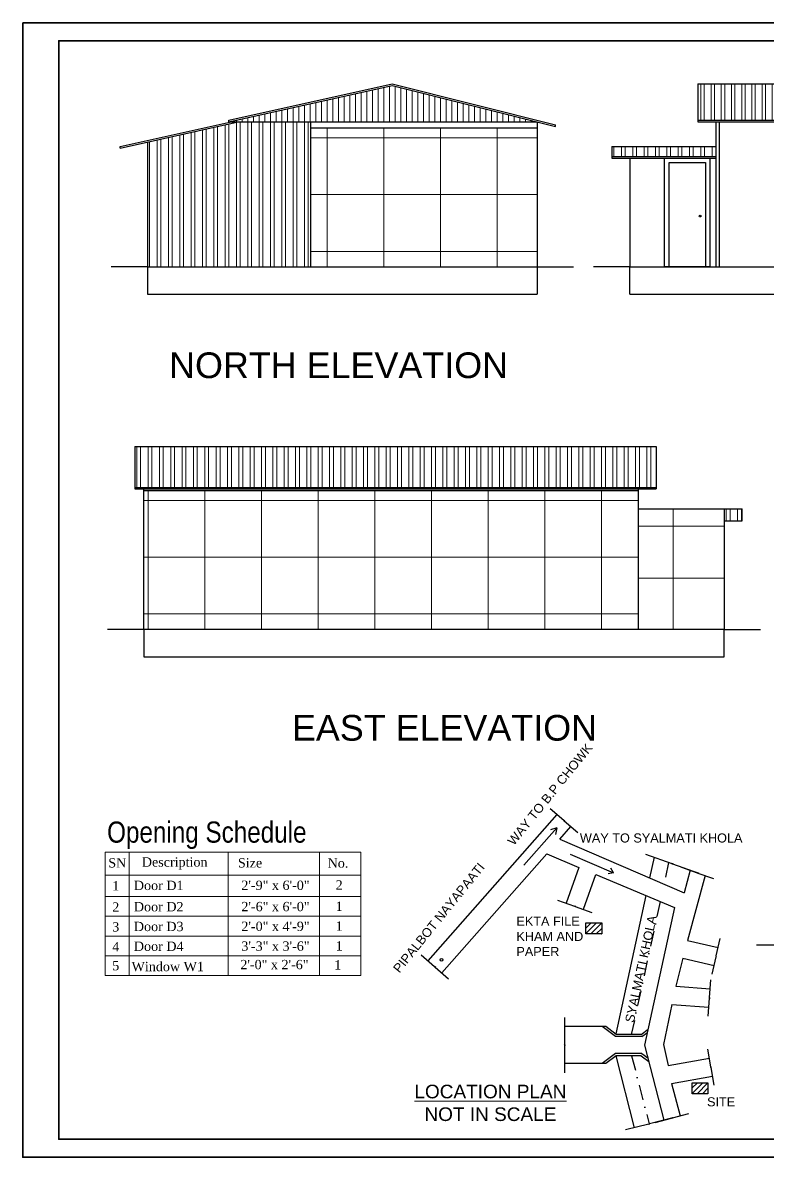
# Model space of a CAD drawing. Header units: inches. Extents: x 0 to 383786, y -45810 to 0.
# Drawn here: x 339370 to 339863, y -43770 to -43019 of the extents above; entities that cross this region are included whole.
import ezdxf

# ---------------------------------------------------------------- set-up
doc = ezdxf.new("R2010")
doc.units = ezdxf.units.IN
doc.header["$LTSCALE"] = 2
doc.header["$MEASUREMENT"] = 0
doc.linetypes.add('DASHDOT', pattern=[1, 0.5, -0.25, 0, -0.25])
doc.layers.get('0').update_dxf_attribs({"linetype": 'CONTINUOUS'})
for name, color, linetype, lineweight in [('1', 7, 'CONTINUOUS', 13), ('DIM_LINE', 173, 'CONTINUOUS', 20), ('door', 20, 'CONTINUOUS', 35), ('steps', 253, 'CONTINUOUS', 20), ('TEXT', 181, 'CONTINUOUS', 25), ('WALL - A', 1, 'CONTINUOUS', 40)]:
    doc.layers.add(name, color=color, linetype=linetype, lineweight=lineweight)
doc.layers.add('Normal Wall', color=7, linetype='CONTINUOUS', lineweight=35, true_color=0xffaf89)
doc.styles.get("Standard").update_dxf_attribs({"font": 'ARIALN.TTF'})
doc.styles.add('SwissBT', font='swiss.ttf', dxfattribs={"height": 12})
doc.styles.add('TIMES', font='times.ttf')

msp = doc.modelspace()

# ---------------------------------------------------------------- hatches: boundary and pattern name
at = {"layer": '1', "ltscale": 5}
h = msp.add_hatch(dxfattribs=at)
h.set_pattern_fill('ANSI37', color=256, scale=300, angle=45, style=0)
h.set_pattern_definition([(90, (-22753.144, -1958.233), (-37.5, 0), []), (180, (-22753.144, -1958.233), (-4e-15, -37.5), [])])
h.paths.add_polyline_path([(339560.91, -43089.03), (339560.91, -43181.03), (339710.91, -43181.03), (339710.91, -43089.03)])
h = msp.add_hatch(dxfattribs=at)
h.set_pattern_fill('ANSI37', color=256, scale=300, angle=45, style=0)
h.set_pattern_definition([(90, (-23809.02, -2198.06), (-37.5, 0), []), (180, (-23809.02, -2198.06), (-4e-15, -37.5), [])])
h.paths.add_polyline_path([(339777.61, -43420.86), (339777.61, -43328.86), (339450.61, -43328.86), (339450.61, -43420.86)])
h = msp.add_hatch(dxfattribs=at)
h.set_pattern_fill('ANSI37', color=256, scale=275, angle=45, style=0)
h.set_pattern_definition([(90, (1376275.853, -782449.43), (-34.375, 0), []), (180, (1376275.853, -782449.43), (-4e-15, -34.375), [])])
h.paths.add_polyline_path([(339777.61, -43420.86), (339834.61, -43420.86), (339834.61, -43348.99), (339834.61, -43341.11), (339777.61, -43341.11)])
at = {"layer": 'DIM_LINE'}
h = msp.add_hatch(dxfattribs=at)
h.set_pattern_fill('ANSI32', color=256, scale=18, angle=45)
h.set_pattern_definition([(90, (-22925.816, -1958.233), (-6.75, 0), []), (90, (-22923.566, -1955.983), (-6.75, 0), [])])
h.paths.add_polyline_path([(340162.18, -43084.01), (340162.18, -43060.01), (339817.18, -43060.01), (339817.18, -43084.01)])
h = msp.add_hatch(dxfattribs=at)
h.set_pattern_fill('ANSI32', color=256, scale=20, angle=45)
h.set_pattern_definition([(90, (-22753.144, -1958.233), (-7.5, 0), []), (90, (-22750.644, -1955.733), (-7.5, 0), [])])
h.paths.add_polyline_path([(339560.91, -43181.03), (339560.91, -43085.03), (339512.91, -43085.03), (339452.91, -43098.37), (339452.91, -43181.03)])
h = msp.add_hatch(dxfattribs=at)
h.set_pattern_fill('ANSI32', color=256, scale=20, angle=45)
h.set_pattern_definition([(90, (-22925.816, -1958.233), (-7.5, 0), []), (90, (-22923.316, -1955.733), (-7.5, 0), [])])
h.paths.add_polyline_path([(339829.18, -43108.03), (339829.18, -43101.28), (339760.18, -43101.28), (339760.18, -43108.03)])
h = msp.add_hatch(dxfattribs=at)
h.set_pattern_fill('ANSI32', color=256, scale=20, angle=45)
h.set_pattern_definition([(90, (-23809.02, -2198.058), (-7.5, 0), []), (90, (-23806.52, -2195.558), (-7.5, 0), [])])
h.paths.add_polyline_path([(339789.61, -43326.83), (339789.61, -43299.83), (339444.61, -43299.83), (339444.61, -43326.83)])
h = msp.add_hatch(dxfattribs=at)
h.set_pattern_fill('ANSI32', color=256, scale=20, angle=45)
h.set_pattern_definition([(90, (-23809.02, -2196.306), (-7.5, 0), []), (90, (-23806.52, -2193.806), (-7.5, 0), [])])
h.paths.add_polyline_path([(339846.61, -43341.11), (339834.61, -43341.11), (339834.61, -43348.99), (339846.61, -43348.99)])
at = {"layer": 'door', "ltscale": 0.5}
h = msp.add_hatch(dxfattribs=at)
h.set_pattern_fill('ANSI31', color=256, scale=20)
h.set_pattern_definition([(45, (-622.646, 448.6054), (-1.767766953, 1.767766953), [])])
h.paths.add_polyline_path([(339753.56, -43622.13), (339753.56, -43614.89), (339743.14, -43614.89), (339743.14, -43622.13)])
h = msp.add_hatch(dxfattribs=at)
h.set_pattern_fill('ANSI31', color=256, scale=20)
h.set_pattern_definition([(45, (-552.3714, 342.8186), (-1.767766953, 1.767766953), [])])
h.paths.add_polyline_path([(339823.84, -43727.92), (339823.84, -43720.68), (339813.41, -43720.68), (339813.41, -43727.92)])
at = {"layer": 'steps', "ltscale": 0.3}
h = msp.add_hatch(dxfattribs=at)
h.set_pattern_fill('ANSI31', scale=30, angle=45)
h.set_pattern_definition([(90, (-22753.1437, -1958.2328), (-3.75, 0), [])])
h.paths.add_polyline_path([(339710.91, -43085.03), (339614.91, -43061.03), (339506.91, -43085.03)])

# ---------------------------------------------------------------- linework, layer by layer
at = {"ltscale": 0.5}
for p, q in [((339506.91, -43084.01), (339614.92, -43060.01)), ((339506.91, -43085.03), (339614.91, -43061.03)), ((339614.91, -43061.03), (339722.91, -43088.03)), ((339614.92, -43060.01), (339722.91, -43087)), ((339817.18, -43060.01), (340162.18, -43060.01)), ((339817.18, -43060.01), (339817.18, -43085.03)), ((339434.91, -43102.37), (339512.91, -43085.03)), ((339434.91, -43101.34), (339508.3, -43085.03)), ((339506.91, -43085.03), (339506.91, -43084.01)), ((339506.91, -43085.03), (339710.91, -43085.03)), ((339560.91, -43085.03), (339560.91, -43181.03)), ((339710.91, -43085.03), (339710.91, -43181.03)), ((339722.91, -43088.03), (339722.91, -43087)), ((339817.18, -43084.01), (340162.18, -43084.01)), ((339817.18, -43085.03), (340162.18, -43085.03)), ((339829.18, -43085.03), (339829.18, -43181.03)), ((339831.18, -43085.03), (339831.18, -43181.03)), ((339560.91, -43089.03), (339710.91, -43089.03)), ((339434.91, -43102.37), (339434.91, -43101.34)), ((339452.91, -43098.37), (339452.91, -43181.03)), ((339760.18, -43101.28), (339829.18, -43101.28)), ((339760.18, -43101.28), (339760.18, -43109.03)), ((339760.18, -43108.03), (339829.18, -43108.03)), ((339760.18, -43109.03), (339829.18, -43109.03)), ((339772.18, -43109.03), (339772.18, -43181.03)), ((339452.91, -43181.03), (339428.91, -43181.03)), ((339452.91, -43181.03), (339710.91, -43181.03)), ((339452.91, -43181.03), (339452.91, -43199.03)), ((339710.91, -43181.03), (339734.91, -43181.03)), ((339710.91, -43181.03), (339710.91, -43199.03)), ((339772.18, -43181.03), (339748.18, -43181.03)), ((339772.18, -43181.03), (339829.18, -43181.03)), ((339772.18, -43199.03), (339772.18, -43181.03)), ((339829.18, -43181.03), (340065.18, -43181.03)), ((339452.91, -43199.03), (339710.91, -43199.03)), ((339772.18, -43199.03), (339829.18, -43199.03)), ((339829.18, -43199.03), (340065.18, -43199.03)), ((339444.61, -43299.83), (339789.61, -43299.83)), ((339444.61, -43299.83), (339444.61, -43327.86)), ((339789.61, -43299.83), (339789.61, -43327.86)), ((339444.61, -43326.83), (339789.61, -43326.83)), ((339444.61, -43327.86), (339789.61, -43327.86)), ((339450.61, -43420.86), (339450.61, -43327.86)), ((339777.61, -43327.86), (339777.61, -43420.86)), ((339450.61, -43328.86), (339777.61, -43328.86)), ((339777.61, -43341.11), (339846.61, -43341.11)), ((339834.61, -43341.11), (339834.61, -43348.99)), ((339846.61, -43348.99), (339846.61, -43341.11)), ((339834.61, -43348.99), (339846.61, -43348.99)), ((339834.61, -43348.99), (339834.61, -43420.86)), ((339450.61, -43420.86), (339426.61, -43420.86)), ((339777.61, -43420.86), (339450.61, -43420.86)), ((339450.61, -43420.86), (339450.61, -43438.86)), ((339834.61, -43420.86), (339777.61, -43420.86)), ((339834.61, -43420.86), (339858.61, -43420.86)), ((339834.61, -43438.86), (339834.61, -43420.86)), ((339450.61, -43438.86), (339834.61, -43438.86)), ((339638.65, -43639.95), (339724.05, -43543.2)), ((339702.13, -43576.75), (339723.86, -43551.99)), ((339723.86, -43551.99), (339719.59, -43553.38)), ((339723.86, -43551.99), (339723.03, -43556.4)), ((339725.82, -43559.6), (339733.18, -43551.26)), ((339725.82, -43559.6), (339808.08, -43595.02)), ((339647.78, -43648.01), (339717.34, -43569.21)), ((339717.34, -43569.21), (339738.39, -43578.29)), ((339732.64, -43569.41), (339761.3, -43581.82)), ((339788.26, -43571.51), (339785.28, -43585.21)), ((339738.39, -43578.29), (339729.96, -43601.84)), ((339741.42, -43605.95), (339749.69, -43582.86)), ((339749.69, -43582.86), (339801.72, -43604.85)), ((339761.3, -43581.82), (339757.8, -43582.47)), ((339761.3, -43581.82), (339759.68, -43578.65)), ((339812.12, -43580.09), (339808.08, -43595.02)), ((339821.94, -43583.63), (339810.34, -43626.5)), ((339782.76, -43596.84), (339762.86, -43688.41)), ((339801.72, -43604.85), (339781.98, -43695.72)), ((339810.34, -43626.5), (339830.67, -43631.14)), ((339892.08, -43629.73), (339856.08, -43629.73)), ((339807.15, -43638.27), (339802.59, -43656.86)), ((339807.15, -43638.27), (339827.96, -43643.01)), ((339802.59, -43656.86), (339825.36, -43658.51)), ((339800.06, -43668.89), (339794.5, -43695.39)), ((339800.06, -43668.89), (339824.48, -43670.65)), ((339756.29, -43683.41), (339728.99, -43683.41)), ((339762.7, -43690.17), (339753.81, -43683.41)), ((339763.2, -43688.67), (339756.29, -43683.41)), ((339779.64, -43688.67), (339784.25, -43685.26)), ((339780.14, -43690.17), (339783.77, -43687.49)), ((339780.14, -43690.17), (339762.7, -43690.17)), ((339779.64, -43688.67), (339763.2, -43688.67)), ((339781.98, -43695.72), (339794.73, -43745.4)), ((339794.5, -43695.39), (339797.57, -43709.17)), ((339762.7, -43701.27), (339753.81, -43708.02)), ((339763.2, -43702.77), (339756.29, -43708.02)), ((339780.14, -43701.27), (339762.7, -43701.27)), ((339762.95, -43702.96), (339775.13, -43750.43)), ((339779.64, -43702.77), (339763.2, -43702.77)), ((339779.64, -43702.77), (339784.76, -43706.54)), ((339780.14, -43701.27), (339784.17, -43704.24)), ((339756.29, -43708.02), (339728.99, -43708.02)), ((339797.57, -43709.17), (339824.84, -43704.43)), ((339799.66, -43721.17), (339826.93, -43716.43)), ((339799.66, -43721.17), (339805.45, -43742.49))]:
    msp.add_line(p, q, dxfattribs=at)
at = {"color": 5}
msp.add_lwpolyline([(339795.18, -43109.03), (339825.18, -43109.03), (339825.18, -43181.03), (339795.18, -43181.03)], close=True, dxfattribs=at)
msp.add_lwpolyline([(339798.18, -43181.03), (339798.18, -43112.03), (339822.18, -43112.03), (339822.18, -43181.03)], dxfattribs=at)
at = {"linetype": 'Continuous', "ltscale": 0.5}
for points in [[(339719.55, -43539.23), (339728.43, -43547.07), (339728.29, -43547.41), (339728.93, -43547.06), (339728.8, -43547.4), (339737.68, -43555.23)], [(339782.61, -43569.48), (339799.95, -43575.72), (339799.95, -43576.08), (339800.42, -43575.52), (339800.42, -43575.88), (339817.76, -43582.13)], [(339806.47, -43578.06), (339816.79, -43581.78), (339816.79, -43582.14), (339817.26, -43581.58), (339817.26, -43581.95), (339827.58, -43585.66)], [(339724.31, -43599.82), (339735.46, -43603.81), (339735.46, -43604.18), (339735.92, -43603.61), (339735.93, -43603.98), (339747.07, -43607.97)], [(339826.63, -43648.86), (339829.26, -43637.32), (339829.62, -43637.28), (339829.01, -43636.88), (339829.37, -43636.83), (339832, -43625.29)], [(339634.16, -43635.97), (339643.03, -43643.81), (339642.9, -43644.15), (339643.54, -43643.8), (339643.41, -43644.14), (339652.28, -43651.98)], [(339824.05, -43676.64), (339824.9, -43664.83), (339825.25, -43664.73), (339824.59, -43664.43), (339824.94, -43664.33), (339825.79, -43652.52)], [(339728.99, -43677.41), (339728.99, -43695.47), (339728.64, -43695.59), (339729.33, -43695.84), (339728.99, -43695.97), (339728.99, -43714.02)], [(339827.96, -43722.34), (339825.93, -43710.68), (339826.25, -43710.5), (339825.53, -43710.37), (339825.84, -43710.19), (339823.82, -43698.52)], [(339800.54, -43743.91), (339785.17, -43747.85), (339784.96, -43747.55), (339784.89, -43748.28), (339784.68, -43747.98), (339769.31, -43751.92)], [(339788.94, -43746.97), (339799.85, -43744.01), (339800.06, -43744.31), (339800.12, -43743.58), (339800.33, -43743.88), (339811.24, -43740.92)]]:
    msp.add_lwpolyline(points, dxfattribs=at)
at = {"ltscale": 0.5}
for points in [[(339743.14, -43614.89), (339753.56, -43614.89), (339753.56, -43622.13), (339743.14, -43622.13)], [(339813.41, -43720.68), (339823.84, -43720.68), (339823.84, -43727.92), (339813.41, -43727.92)]]:
    msp.add_lwpolyline(points, close=True, dxfattribs=at)
for centre, radius in [((339818.66, -43147.4), 0.574), ((339647.51, -43639.36), 0.901)]:
    msp.add_circle(centre, radius, dxfattribs=at)
at = {"layer": 'Normal Wall'}
for points in [[(339370.42, -43019.47), (340428.42, -43019.47), (340428.42, -43769.99), (339370.42, -43769.99)], [(339370.42, -43019.47), (340428.42, -43019.47), (340428.42, -43769.99), (339370.42, -43769.99)], [(340416.52, -43031.37), (339394.23, -43031.37), (339394.23, -43758.09), (340416.52, -43758.09)], [(340416.52, -43031.37), (339394.23, -43031.37), (339394.23, -43758.09), (340416.52, -43758.09)]]:
    msp.add_lwpolyline(points, close=True, dxfattribs=at)
at = {"layer": 'steps', "color": 7, "lineweight": 5, "ltscale": 0.3}
for p, q in [((339424.92, -43568.06), (339594.14, -43568.06)), ((339424.92, -43649.83), (339424.92, -43568.06)), ((339440.87, -43568.06), (339440.87, -43649.83)), ((339506.29, -43568.06), (339506.29, -43649.83)), ((339566.83, -43568.06), (339566.83, -43649.83)), ((339594.14, -43568.06), (339594.14, -43649.83)), ((339424.92, -43583.43), (339594.14, -43583.43)), ((339424.92, -43583.43), (339594.14, -43583.43)), ((339424.92, -43597.5), (339594.14, -43597.5)), ((339424.92, -43610.59), (339594.14, -43610.59)), ((339424.92, -43623.67), (339594.14, -43623.67)), ((339424.92, -43636.75), (339594.14, -43636.75)), ((339424.92, -43649.83), (339594.14, -43649.83))]:
    msp.add_line(p, q, dxfattribs=at)
at = {"layer": 'WALL - A', "linetype": 'DASHDOT', "lineweight": -3, "ltscale": 10}
for p, q in [((339797.86, -43574.96), (339794.75, -43589.29)), ((339792.24, -43600.84), (339773.16, -43688.67)), ((339773.35, -43702.77), (339784.93, -43747.92))]:
    msp.add_line(p, q, dxfattribs=at)

# ---------------------------------------------------------------- texts
at = {"color": 7, "linetype": 'ByBlock', "lineweight": 5}
msp.add_text('Opening Schedule', height=14, dxfattribs=at).set_placement((339426.28, -43561.87))
at = {"color": 7, "linetype": 'ByBlock', "lineweight": 5, "attachment_point": 5}
for s, insert, char_height, width in [('{\\fArial CE|b0|i0|c238|p34;\\P\\fArial CE|b0|i0|c0|p34;\\H2.8333x;NORTH\\fArial CE|b0|i0|c238|p34; E\\fArial CE|b0|i0|c0|p34;LEVATION}', (339579.46, -43241.18), 6, 272.3405), ('{\\fArial CE|b0|i0|c238|p34;\\P\\fArial CE|b0|i0|c0|p34;\\H2.8333x;EAST\\fArial CE|b0|i0|c238|p34; E\\fArial CE|b0|i0|c0|p34;LEVATION}', (339649.53, -43481.01), 6, 272.3405), ('{\\fArial CE|b0|i0|c0|p34;\\LLOCATION PLAN\\l\\PNOT IN SCALE}', (339679.91, -43734.04), 9, 195.2975)]:
    msp.add_mtext(s, dxfattribs=dict(at, insert=insert, char_height=char_height, width=width))
at = {"layer": 'steps', "color": 7, "lineweight": 5, "ltscale": 0.3, "style": 'TIMES'}
for s, height, p in [('SN', 6.169, (339427.06, -43578.29)), ('Description', 6.169, (339449.25, -43577.73)), ('Size', 6.169, (339512.84, -43578.29)), ('No.', 6.169, (339572.19, -43578.41)), ('1', 6.17, (339429.68, -43593.47)), ('Door D1', 6.169, (339443.99, -43593.22)), ('2\'-9" x 6\'-0"', 6.169, (339515.13, -43593.13)), ('2', 6.17, (339577.51, -43592.96)), ('2', 6.17, (339429.68, -43607.55)), ('Door D2', 6.169, (339443.99, -43607.3)), ('2\'-6" x 6\'-0"', 6.169, (339515.13, -43607.21)), ('1', 6.17, (339577.51, -43607.04)), ('3', 6.17, (339429.68, -43620.63)), ('Door D3', 6.169, (339443.99, -43620.38)), ('2\'-0" x 4\'-9"', 6.169, (339515.13, -43620.29)), ('1', 6.17, (339577.51, -43620.12)), ('4', 6.17, (339429.68, -43633.71)), ('Door D4', 6.169, (339443.99, -43633.46)), ('3\'-3" x 3\'-6"', 6.169, (339515.13, -43633.37)), ('1', 6.17, (339577.51, -43633.21)), ('5', 6.17, (339429.68, -43646.3)), ('Window W1', 6.169, (339442.5, -43646.89)), ('2\'-0" x 2\'-6"', 6.169, (339514.45, -43645.58)), ('1', 6.17, (339576.56, -43645.79))]:
    msp.add_text(s, height=height, dxfattribs=at).set_placement(p)
at = {"layer": 'TEXT', "color": 0, "linetype": 'ByBlock', "style": 'SwissBT'}
for s, rotation, p in [('WAY TO B.P CHOWK', 50.99228, (339695.41, -43564.17)), ('PIPALBOT NAYAPAATI', 50.99228, (339619.7, -43648.53)), ('SYALMATI KHOLA', 77.74297, (339774.76, -43681.32))]:
    msp.add_text(s, height=6, rotation=rotation, dxfattribs=at).set_placement(p)
msp.add_text('WAY TO SYALMATI KHOLA', height=6, dxfattribs=at).set_placement((339739.13, -43561.76))
at = {"layer": 'TEXT', "color": 0, "linetype": 'ByBlock', "char_height": 6, "width": 49.2251, "attachment_point": 1, "style": 'SwissBT'}
for s, insert in [('EKTA FILE KHAM AND PAPER', (339697.1, -43610.86)), ('SITE', (339823.27, -43730.29))]:
    msp.add_mtext(s, dxfattribs=dict(at, insert=insert))

doc.saveas('drawing.dxf')
